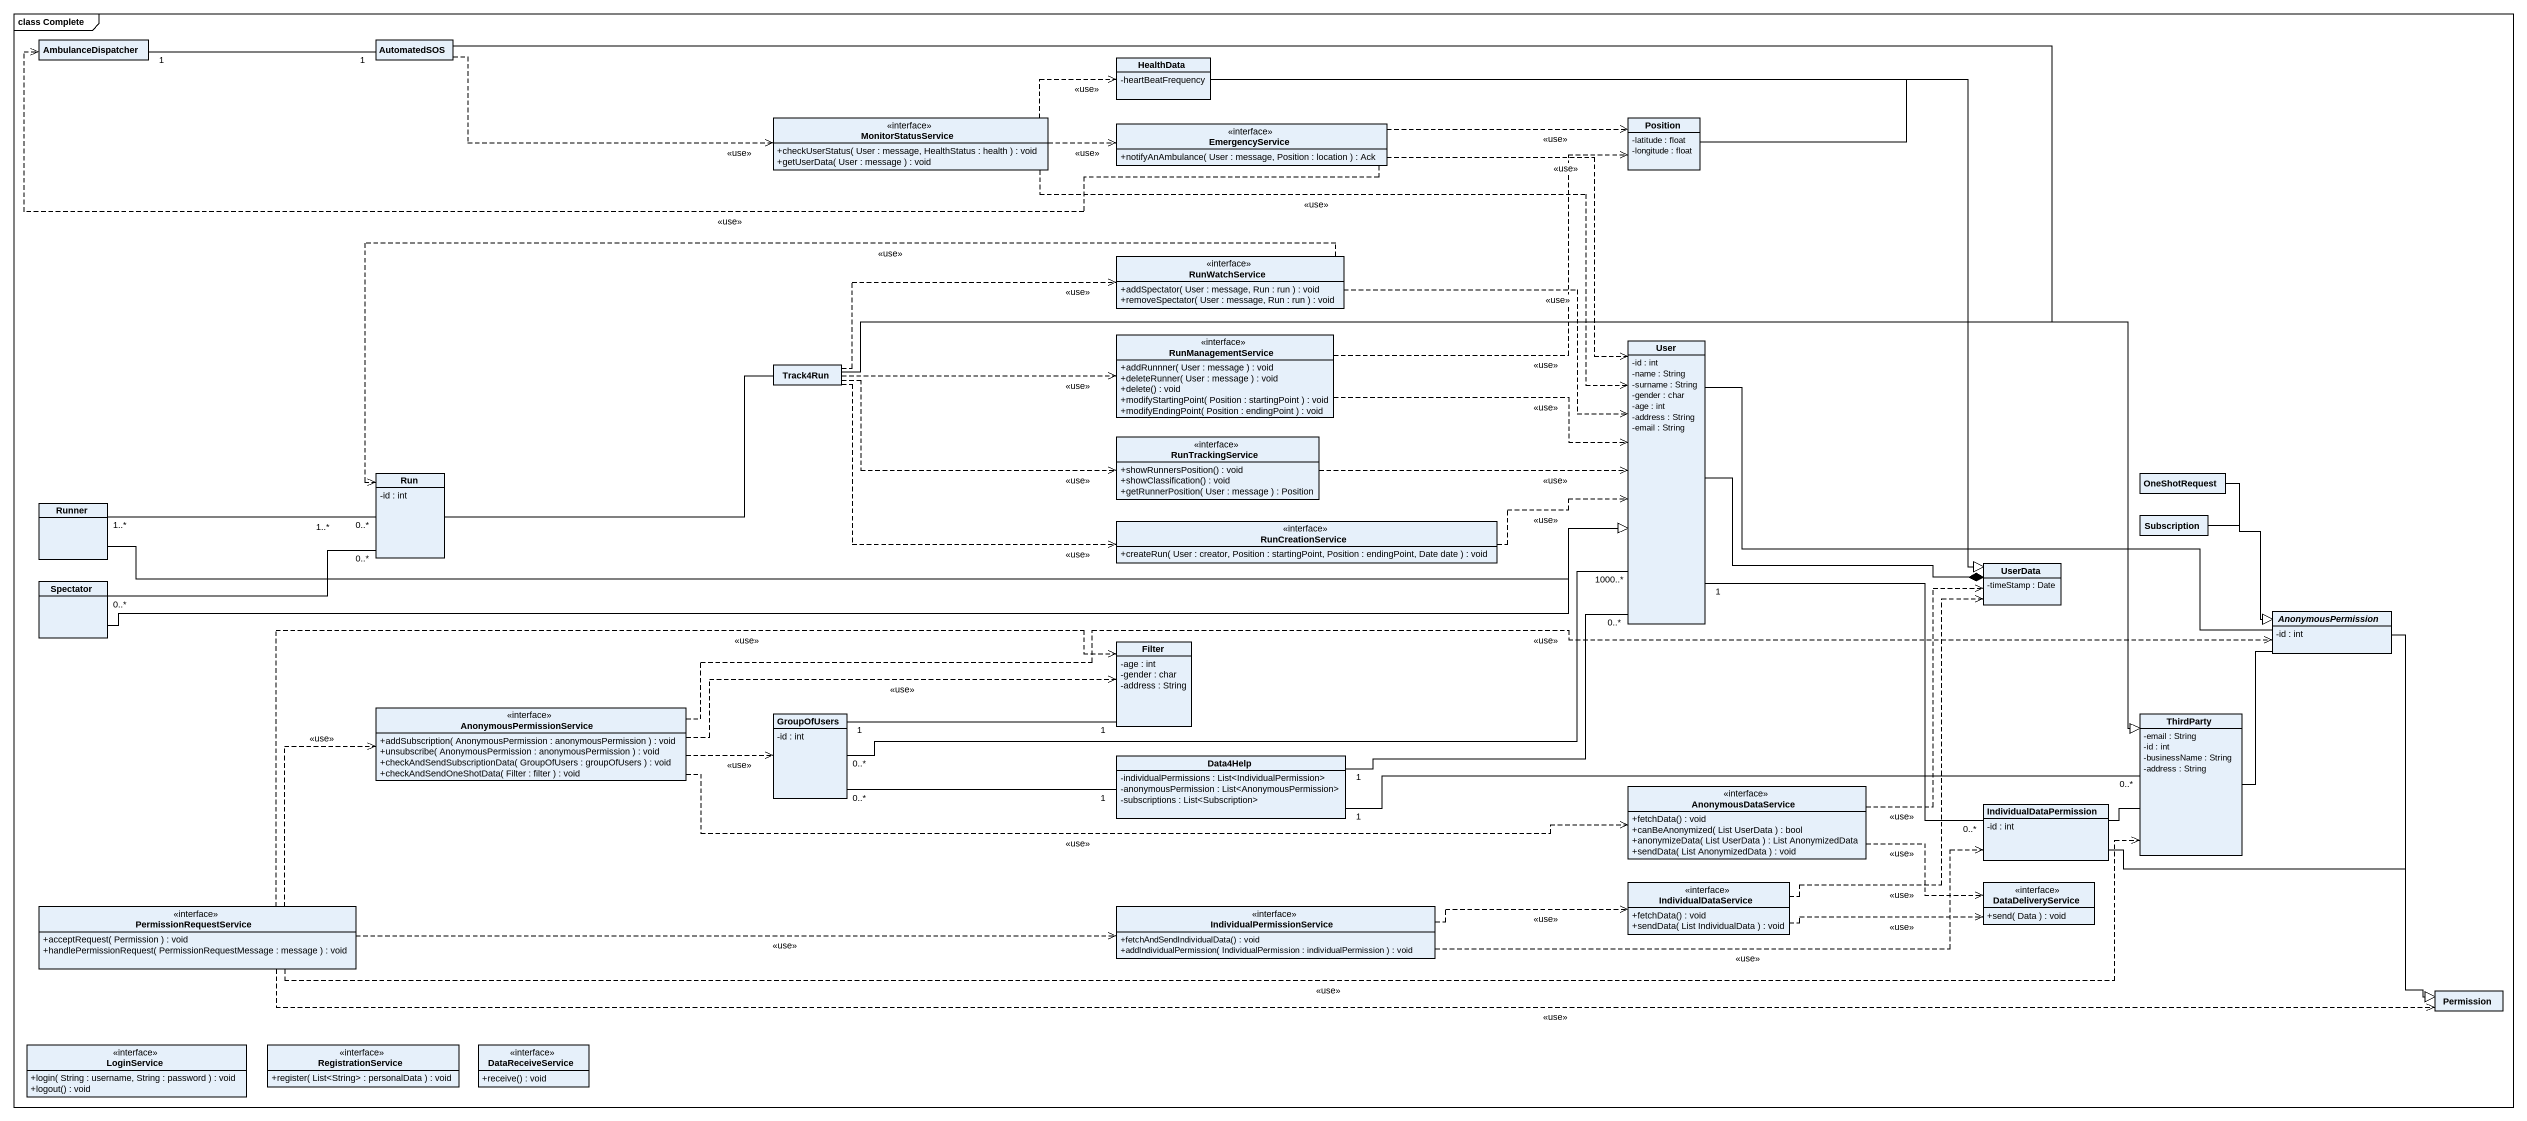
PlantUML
@startuml
mainframe class Complete
hide circle
hide empty members
skinparam classAttributeIconSize 0
class AmbulanceDispatcher
class AutomatedSOS
class HealthData {
  -heartBeatFrequency
}
interface MonitorStatusService {
  +checkUserStatus( User : message, HealthStatus : health ) : void
  +getUserData( User : message ) : void
}
class Position {
  -latitude : float
  -longitude : float
}
interface EmergencyService {
  +notifyAnAmbulance( User : message, Position : location ) : Ack
}
interface RunWatchService {
  +addSpectator( User : message, Run : run ) : void
  +removeSpectator( User : message, Run : run ) : void
}
interface RunManagementService {
  +addRunnner( User : message ) : void
  +deleteRunner( User : message ) : void
  +delete() : void
  +modifyStartingPoint( Position : startingPoint ) : void
  +modifyEndingPoint( Position : endingPoint ) : void
}
class User {
  -id : int
  -name : String
  -surname : String
  -gender : char
  -age : int
  -address : String
  -email : String
}
class Track4Run
interface RunTrackingService {
  +showRunnersPosition() : void
  +showClassification() : void
  +getRunnerPosition( User : message ) : Position
}
class Runner
class Run {
  -id : int
}
class OneShotRequest
interface RunCreationService {
  +createRun( User : creator, Position : startingPoint, Position : endingPoint, Date date ) : void
}
class Subscription
class Spectator
class UserData {
  -timeStamp : Date
}
abstract class AnonymousPermission {
  -id : int
}
class Filter {
  -age : int
  -gender : char
  -address : String
}
interface AnonymousPermissionService {
  +addSubscription( AnonymousPermission : anonymousPermission ) : void
  +unsubscribe( AnonymousPermission : anonymousPermission ) : void
  +checkAndSendSubscriptionData( GroupOfUsers : groupOfUsers ) : void
  +checkAndSendOneShotData( Filter : filter ) : void
}
class GroupOfUsers {
  -id : int
}
class ThirdParty {
  -email : String
  -id : int
  -businessName : String
  -address : String
}
class Data4Help {
  -individualPermissions : List<IndividualPermission>
  -anonymousPermission : List<AnonymousPermission>
  -subscriptions : List<Subscription>
}
interface AnonymousDataService {
  +fetchData() : void
  +canBeAnonymized( List UserData ) : bool
  +anonymizeData( List UserData ) : List AnonymizedData
  +sendData( List AnonymizedData ) : void
}
class IndividualDataPermission {
  -id : int
}
interface IndividualDataService {
  +fetchData() : void
  +sendData( List IndividualData ) : void
}
interface DataDeliveryService {
  +send( Data ) : void
}
interface PermissionRequestService {
  +acceptRequest( Permission ) : void
  +handlePermissionRequest( PermissionRequestMessage : message ) : void
}
interface IndividualPermissionService {
  +fetchAndSendIndividualData() : void
  +addIndividualPermission( IndividualPermission : individualPermission ) : void
}
class Permission
interface LoginService {
  +login( String : username, String : password ) : void
  +logout() : void
}
interface RegistrationService {
  +register( List<String> : personalData ) : void
}
interface DataReceiveService {
  +receive() : void
}
AmbulanceDispatcher "1" -right- "1" AutomatedSOS
AutomatedSOS .right.> MonitorStatusService : <<use>>
AutomatedSOS -right-|> ThirdParty
HealthData -right-|> UserData
MonitorStatusService .right.> HealthData : <<use>>
MonitorStatusService .right.> EmergencyService : <<use>>
MonitorStatusService .right.> User : <<use>>
Position --|> UserData
EmergencyService .left.> AmbulanceDispatcher : <<use>>
EmergencyService .right.> Position : <<use>>
EmergencyService ..> User : <<use>>
RunWatchService .right.> User : <<use>>
RunWatchService .left.> Run : <<use>>
RunManagementService .right.> Position : <<use>>
RunManagementService .right.> User : <<use>>
User -right- AnonymousPermission
User "1" -- "0..*" IndividualDataPermission
Track4Run .right.> RunWatchService : <<use>>
Track4Run .right.> RunManagementService : <<use>>
Track4Run .right.> RunTrackingService : <<use>>
Track4Run .right.> RunCreationService : <<use>>
Track4Run -right-|> ThirdParty
RunTrackingService .right.> User : <<use>>
Runner -right-|> User
Runner "1..*" -right- "0..*" Run : 1..*
Run -right- Track4Run
OneShotRequest --|> AnonymousPermission
RunCreationService .right.> User : <<use>>
Subscription --|> AnonymousPermission
Spectator -right-|> User
Spectator "0..*" -right- "0..*" Run
UserData *-left- User
AnonymousPermission --|> Permission
AnonymousPermissionService .right.> AnonymousPermission : <<use>>
AnonymousPermissionService .right.> Filter : <<use>>
AnonymousPermissionService .right.> GroupOfUsers : <<use>>
AnonymousPermissionService .right.> AnonymousDataService : <<use>>
GroupOfUsers "0..*" -right- "1000..*" User
GroupOfUsers "1" -right- "1" Filter
GroupOfUsers "0..*" -right- "1" Data4Help
ThirdParty -up- AnonymousPermission
Data4Help "1" -up- "0..*" User
Data4Help "1" -right- "0..*" ThirdParty
AnonymousDataService .up.> UserData : <<use>>
AnonymousDataService .right.> DataDeliveryService : <<use>>
IndividualDataPermission -right- ThirdParty
IndividualDataPermission -right-|> Permission
IndividualDataService .up.> UserData : <<use>>
IndividualDataService .right.> DataDeliveryService : <<use>>
PermissionRequestService .right.> Filter : <<use>>
PermissionRequestService .right.> AnonymousPermissionService : <<use>>
PermissionRequestService .right.> ThirdParty : <<use>>
PermissionRequestService .right.> IndividualPermissionService : <<use>>
PermissionRequestService .right.> Permission : <<use>>
IndividualPermissionService .right.> IndividualDataPermission : <<use>>
IndividualPermissionService .right.> IndividualDataService : <<use>>
@enduml
